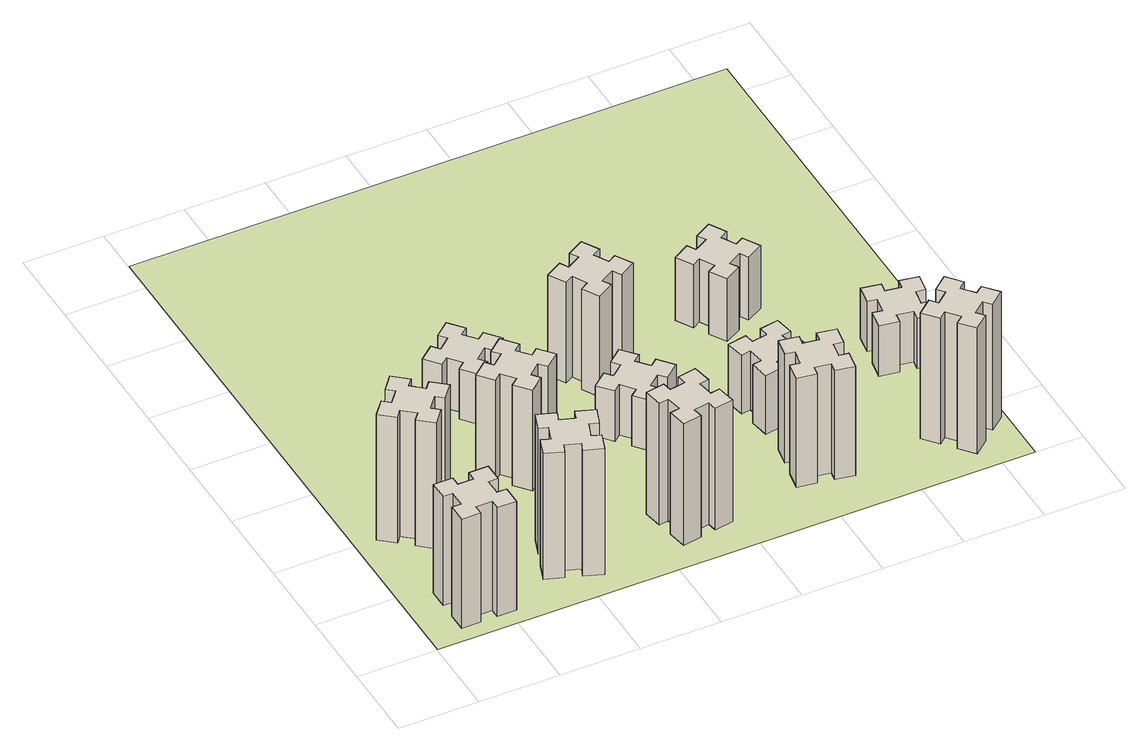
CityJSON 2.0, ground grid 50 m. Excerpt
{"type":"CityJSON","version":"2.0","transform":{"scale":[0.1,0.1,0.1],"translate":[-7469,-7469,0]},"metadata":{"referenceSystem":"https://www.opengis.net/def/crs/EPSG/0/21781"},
"CityObjects":{
"building1":{"type":"Building","attributes":{"class":"1000","function":"1000","usage":"1000","yearOfConstruction":2016,"roofType":"1000","measuredHeight":78,"storeysAboveGround":30,"storeysBelowGround":0},"geometry":[{"type":"Solid","lod":"1","boundaries":[[[[0,1,2,3,4,5,6,7,8,9,10,11,12,13,14,15,16,17,18,19]],[[17,16,20,21]],[[16,15,22,20]],[[15,14,23,22]],[[14,13,24,23]],[[13,12,25,24]],[[12,11,26,25]],[[11,10,27,26]],[[10,9,28,27]],[[9,8,29,28]],[[8,7,30,29]],[[7,6,31,30]],[[6,5,32,31]],[[5,4,33,32]],[[4,3,34,33]],[[3,2,35,34]],[[2,1,36,35]],[[1,0,37,36]],[[0,19,38,37]],[[19,18,39,38]],[[18,17,21,39]],[[24,25,26,27,28,29,30,31,32,33,34,35,36,37,38,39,21,20,22,23]]]]}]},
"building2":{"type":"Building","attributes":{"class":"1000","function":"1000","usage":"1000","yearOfConstruction":2016,"roofType":"1000","measuredHeight":90,"storeysAboveGround":30,"storeysBelowGround":0},"geometry":[{"type":"Solid","lod":"1","boundaries":[[[[40,41,42,43,44,45,46,47,48,49,50,51,52,53,54,55,56,57,58,59]],[[57,56,60,61]],[[56,55,62,60]],[[55,54,63,62]],[[54,53,64,63]],[[53,52,65,64]],[[52,51,66,65]],[[51,50,67,66]],[[50,49,68,67]],[[49,48,69,68]],[[48,47,70,69]],[[47,46,71,70]],[[46,45,72,71]],[[45,44,73,72]],[[44,43,74,73]],[[43,42,75,74]],[[42,41,76,75]],[[41,40,77,76]],[[40,59,78,77]],[[59,58,79,78]],[[58,57,61,79]],[[64,65,66,67,68,69,70,71,72,73,74,75,76,77,78,79,61,60,62,63]]]]}]},
"building3":{"type":"Building","attributes":{"class":"1000","function":"1000","usage":"1000","yearOfConstruction":2016,"roofType":"1000","measuredHeight":90,"storeysAboveGround":30,"storeysBelowGround":0},"geometry":[{"type":"Solid","lod":"1","boundaries":[[[[80,81,82,83,84,85,86,87,88,89,90,91,92,93,94,95,96,97,98,99]],[[97,96,100,101]],[[96,95,102,100]],[[95,94,103,102]],[[94,93,104,103]],[[93,92,105,104]],[[92,91,106,105]],[[91,90,107,106]],[[90,89,108,107]],[[89,88,109,108]],[[88,87,110,109]],[[87,86,111,110]],[[86,85,112,111]],[[85,84,113,112]],[[84,83,114,113]],[[83,82,115,114]],[[82,81,116,115]],[[81,80,117,116]],[[80,99,118,117]],[[99,98,119,118]],[[98,97,101,119]],[[104,105,106,107,108,109,110,111,112,113,114,115,116,117,118,119,101,100,102,103]]]]}]},
"building4":{"type":"Building","attributes":{"class":"1000","function":"1000","usage":"1000","yearOfConstruction":2016,"roofType":"1000","measuredHeight":72,"storeysAboveGround":30,"storeysBelowGround":0},"geometry":[{"type":"Solid","lod":"1","boundaries":[[[[120,121,122,123,124,125,126,127,128,129,130,131,132,133,134,135,136,137,138,139]],[[137,136,140,141]],[[136,135,142,140]],[[135,134,143,142]],[[134,133,144,143]],[[133,132,145,144]],[[132,131,146,145]],[[131,130,147,146]],[[130,129,148,147]],[[129,128,149,148]],[[128,127,150,149]],[[127,126,151,150]],[[126,125,152,151]],[[125,124,153,152]],[[124,123,154,153]],[[123,122,155,154]],[[122,121,156,155]],[[121,120,157,156]],[[120,139,158,157]],[[139,138,159,158]],[[138,137,141,159]],[[144,145,146,147,148,149,150,151,152,153,154,155,156,157,158,159,141,140,142,143]]]]}]},
"building5":{"type":"Building","attributes":{"class":"1000","function":"1000","usage":"1000","yearOfConstruction":2016,"roofType":"1000","measuredHeight":36,"storeysAboveGround":30,"storeysBelowGround":0},"geometry":[{"type":"Solid","lod":"1","boundaries":[[[[160,161,162,163,164,165,166,167,168,169,170,171,172,173,174,175,176,177,178,179]],[[177,176,180,181]],[[176,175,182,180]],[[175,174,183,182]],[[174,173,184,183]],[[173,172,185,184]],[[172,171,186,185]],[[171,170,187,186]],[[170,169,188,187]],[[169,168,189,188]],[[168,167,190,189]],[[167,166,191,190]],[[166,165,192,191]],[[165,164,193,192]],[[164,163,194,193]],[[163,162,195,194]],[[162,161,196,195]],[[161,160,197,196]],[[160,179,198,197]],[[179,178,199,198]],[[178,177,181,199]],[[184,185,186,187,188,189,190,191,192,193,194,195,196,197,198,199,181,180,182,183]]]]}]},
"building6":{"type":"Building","attributes":{"class":"1000","function":"1000","usage":"1000","yearOfConstruction":2016,"roofType":"1000","measuredHeight":87,"storeysAboveGround":30,"storeysBelowGround":0},"geometry":[{"type":"Solid","lod":"1","boundaries":[[[[200,201,202,203,204,205,206,207,208,209,210,211,212,213,214,215,216,217,218,219]],[[217,216,220,221]],[[216,215,222,220]],[[215,214,223,222]],[[214,213,224,223]],[[213,212,225,224]],[[212,211,226,225]],[[211,210,227,226]],[[210,209,228,227]],[[209,208,229,228]],[[208,207,230,229]],[[207,206,231,230]],[[206,205,232,231]],[[205,204,233,232]],[[204,203,234,233]],[[203,202,235,234]],[[202,201,236,235]],[[201,200,237,236]],[[200,219,238,237]],[[219,218,239,238]],[[218,217,221,239]],[[224,225,226,227,228,229,230,231,232,233,234,235,236,237,238,239,221,220,222,223]]]]}]},
"building7":{"type":"Building","attributes":{"class":"1000","function":"1000","usage":"1000","yearOfConstruction":2016,"roofType":"1000","measuredHeight":36,"storeysAboveGround":30,"storeysBelowGround":0},"geometry":[{"type":"Solid","lod":"1","boundaries":[[[[240,241,242,243,244,245,246,247,248,249,250,251,252,253,254,255,256,257,258,259]],[[257,256,260,261]],[[256,255,262,260]],[[255,254,263,262]],[[254,253,264,263]],[[253,252,265,264]],[[252,251,266,265]],[[251,250,267,266]],[[250,249,268,267]],[[249,248,269,268]],[[248,247,270,269]],[[247,246,271,270]],[[246,245,272,271]],[[245,244,273,272]],[[244,243,274,273]],[[243,242,275,274]],[[242,241,276,275]],[[241,240,277,276]],[[240,259,278,277]],[[259,258,279,278]],[[258,257,261,279]],[[264,265,266,267,268,269,270,271,272,273,274,275,276,277,278,279,261,260,262,263]]]]}]},
"building8":{"type":"Building","attributes":{"class":"1000","function":"1000","usage":"1000","yearOfConstruction":2016,"roofType":"1000","measuredHeight":72,"storeysAboveGround":30,"storeysBelowGround":0},"geometry":[{"type":"Solid","lod":"1","boundaries":[[[[280,281,282,283,284,285,286,287,288,289,290,291,292,293,294,295,296,297,298,299]],[[297,296,300,301]],[[296,295,302,300]],[[295,294,303,302]],[[294,293,304,303]],[[293,292,305,304]],[[292,291,306,305]],[[291,290,307,306]],[[290,289,308,307]],[[289,288,309,308]],[[288,287,310,309]],[[287,286,311,310]],[[286,285,312,311]],[[285,284,313,312]],[[284,283,314,313]],[[283,282,315,314]],[[282,281,316,315]],[[281,280,317,316]],[[280,299,318,317]],[[299,298,319,318]],[[298,297,301,319]],[[304,305,306,307,308,309,310,311,312,313,314,315,316,317,318,319,301,300,302,303]]]]}]},
"building9":{"type":"Building","attributes":{"class":"1000","function":"1000","usage":"1000","yearOfConstruction":2016,"roofType":"1000","measuredHeight":78,"storeysAboveGround":30,"storeysBelowGround":0},"geometry":[{"type":"Solid","lod":"1","boundaries":[[[[320,321,322,323,324,325,326,327,328,329,330,331,332,333,334,335,336,337,338,339]],[[337,336,340,341]],[[336,335,342,340]],[[335,334,343,342]],[[334,333,344,343]],[[333,332,345,344]],[[332,331,346,345]],[[331,330,347,346]],[[330,329,348,347]],[[329,328,349,348]],[[328,327,350,349]],[[327,326,351,350]],[[326,325,352,351]],[[325,324,353,352]],[[324,323,354,353]],[[323,322,355,354]],[[322,321,356,355]],[[321,320,357,356]],[[320,339,358,357]],[[339,338,359,358]],[[338,337,341,359]],[[344,345,346,347,348,349,350,351,352,353,354,355,356,357,358,359,341,340,342,343]]]]}]},
"building10":{"type":"Building","attributes":{"class":"1000","function":"1000","usage":"1000","yearOfConstruction":2016,"roofType":"1000","measuredHeight":42,"storeysAboveGround":30,"storeysBelowGround":0},"geometry":[{"type":"Solid","lod":"1","boundaries":[[[[360,361,362,363,364,365,366,367,368,369,370,371,372,373,374,375,376,377,378,379]],[[377,376,380,381]],[[376,375,382,380]],[[375,374,383,382]],[[374,373,384,383]],[[373,372,385,384]],[[372,371,386,385]],[[371,370,387,386]],[[370,369,388,387]],[[369,368,389,388]],[[368,367,390,389]],[[367,366,391,390]],[[366,365,392,391]],[[365,364,393,392]],[[364,363,394,393]],[[363,362,395,394]],[[362,361,396,395]],[[361,360,397,396]],[[360,379,398,397]],[[379,378,399,398]],[[378,377,381,399]],[[384,385,386,387,388,389,390,391,392,393,394,395,396,397,398,399,381,380,382,383]]]]}]},
"building11":{"type":"Building","attributes":{"class":"1000","function":"1000","usage":"1000","yearOfConstruction":2016,"roofType":"1000","measuredHeight":45,"storeysAboveGround":30,"storeysBelowGround":0},"geometry":[{"type":"Solid","lod":"1","boundaries":[[[[400,401,402,403,404,405,406,407,408,409,410,411,412,413,414,415,416,417,418,419]],[[417,416,420,421]],[[416,415,422,420]],[[415,414,423,422]],[[414,413,424,423]],[[413,412,425,424]],[[412,411,426,425]],[[411,410,427,426]],[[410,409,428,427]],[[409,408,429,428]],[[408,407,430,429]],[[407,406,431,430]],[[406,405,432,431]],[[405,404,433,432]],[[404,403,434,433]],[[403,402,435,434]],[[402,401,436,435]],[[401,400,437,436]],[[400,419,438,437]],[[419,418,439,438]],[[418,417,421,439]],[[424,425,426,427,428,429,430,431,432,433,434,435,436,437,438,439,421,420,422,423]]]]}]},
"building12":{"type":"Building","attributes":{"class":"1000","function":"1000","usage":"1000","yearOfConstruction":2016,"roofType":"1000","measuredHeight":90,"storeysAboveGround":30,"storeysBelowGround":0},"geometry":[{"type":"Solid","lod":"1","boundaries":[[[[440,441,442,443,444,445,446,447,448,449,450,451,452,453,454,455,456,457,458,459]],[[457,456,460,461]],[[456,455,462,460]],[[455,454,463,462]],[[454,453,464,463]],[[453,452,465,464]],[[452,451,466,465]],[[451,450,467,466]],[[450,449,468,467]],[[449,448,469,468]],[[448,447,470,469]],[[447,446,471,470]],[[446,445,472,471]],[[445,444,473,472]],[[444,443,474,473]],[[443,442,475,474]],[[442,441,476,475]],[[441,440,477,476]],[[440,459,478,477]],[[459,458,479,478]],[[458,457,461,479]],[[464,465,466,467,468,469,470,471,472,473,474,475,476,477,478,479,461,460,462,463]]]]}]},
"building13":{"type":"Building","attributes":{"class":"1000","function":"1000","usage":"1000","yearOfConstruction":2016,"roofType":"1000","measuredHeight":36,"storeysAboveGround":30,"storeysBelowGround":0},"geometry":[{"type":"Solid","lod":"1","boundaries":[[[[480,481,482,483,484,485,486,487,488,489,490,491,492,493,494,495,496,497,498,499]],[[497,496,500,501]],[[496,495,502,500]],[[495,494,503,502]],[[494,493,504,503]],[[493,492,505,504]],[[492,491,506,505]],[[491,490,507,506]],[[490,489,508,507]],[[489,488,509,508]],[[488,487,510,509]],[[487,486,511,510]],[[486,485,512,511]],[[485,484,513,512]],[[484,483,514,513]],[[483,482,515,514]],[[482,481,516,515]],[[481,480,517,516]],[[480,499,518,517]],[[499,498,519,518]],[[498,497,501,519]],[[504,505,506,507,508,509,510,511,512,513,514,515,516,517,518,519,501,500,502,503]]]]}]},
"landuse1":{"type":"LandUse","attributes":{"name":"plot1","function":"1010"},"geometry":[{"type":"MultiSurface","lod":"1","boundaries":[[[520,521,522,523]]]}]}
},
"vertices":[
[265,325,0],[265,225,0],[205,225,0],[205,105,0],[325,105,0],[325,165,0],[425,165,0],[425,105,0],[545,105,0],[545,225,0],[485,225,0],[485,325,0],[545,325,0],[545,445,0],[425,445,0],[425,385,0],[325,385,0],[325,445,0],[205,445,0],[205,325,0],[325,385,780],[325,445,780],[425,385,780],[425,445,780],[545,445,780],[545,325,780],[485,325,780],[485,225,780],[545,225,780],[545,105,780],[425,105,780],[425,165,780],[325,165,780],[325,105,780],[205,105,780],[205,225,780],[265,225,780],[265,325,780],[205,325,780],[205,445,780],
[484,1067,0],[408,1132,0],[446,1178,0],[354,1255,0],[277,1163,0],[323,1124,0],[259,1048,0],[213,1086,0],[136,994,0],[228,917,0],[266,963,0],[343,899,0],[304,853,0],[396,776,0],[473,868,0],[427,906,0],[492,983,0],[538,944,0],[615,1036,0],[523,1113,0],[492,983,900],[538,944,900],[427,906,900],[473,868,900],[396,776,900],[304,853,900],[343,899,900],[266,963,900],[228,917,900],[136,994,900],[213,1086,900],[259,1048,900],[323,1124,900],[277,1163,900],[354,1255,900],[446,1178,900],[408,1132,900],[484,1067,900],[523,1113,900],[615,1036,900],
[929,460,0],[895,366,0],[839,387,0],[797,274,0],[910,233,0],[931,289,0],[1025,255,0],[1004,199,0],[1117,157,0],[1158,270,0],[1102,291,0],[1136,385,0],[1192,364,0],[1233,477,0],[1120,518,0],[1100,462,0],[1006,496,0],[1027,552,0],[914,593,0],[873,480,0],[1006,496,900],[1027,552,900],[1100,462,900],[1120,518,900],[1233,477,900],[1192,364,900],[1136,385,900],[1102,291,900],[1158,270,900],[1117,157,900],[1004,199,900],[1025,255,900],[931,289,900],[910,233,900],[797,274,900],[839,387,900],[895,366,900],[929,460,900],[873,480,900],[914,593,900],
[1083,1332,0],[1006,1267,0],[968,1313,0],[876,1236,0],[953,1144,0],[999,1183,0],[1063,1106,0],[1017,1068,0],[1094,976,0],[1186,1053,0],[1148,1099,0],[1224,1163,0],[1263,1117,0],[1355,1194,0],[1278,1286,0],[1232,1248,0],[1167,1324,0],[1213,1363,0],[1136,1455,0],[1044,1378,0],[1167,1324,720],[1213,1363,720],[1232,1248,720],[1278,1286,720],[1355,1194,720],[1263,1117,720],[1224,1163,720],[1148,1099,720],[1186,1053,720],[1094,976,720],[1017,1068,720],[1063,1106,720],[999,1183,720],[953,1144,720],[876,1236,720],[968,1313,720],[1006,1267,720],[1083,1332,720],[1044,1378,720],[1136,1455,720],
[1232,1888,0],[1167,1964,0],[1213,2003,0],[1136,2095,0],[1044,2018,0],[1083,1972,0],[1006,1907,0],[968,1953,0],[876,1876,0],[953,1784,0],[999,1823,0],[1063,1746,0],[1017,1708,0],[1094,1616,0],[1186,1693,0],[1148,1739,0],[1224,1803,0],[1263,1757,0],[1355,1834,0],[1278,1926,0],[1224,1803,360],[1263,1757,360],[1148,1739,360],[1186,1693,360],[1094,1616,360],[1017,1708,360],[1063,1746,360],[999,1823,360],[953,1784,360],[876,1876,360],[968,1953,360],[1006,1907,360],[1083,1972,360],[1044,2018,360],[1136,2095,360],[1213,2003,360],[1167,1964,360],[1232,1888,360],[1278,1926,360],[1355,1834,360],
[1785,492,0],[1687,475,0],[1677,534,0],[1558,513,0],[1579,395,0],[1638,405,0],[1656,307,0],[1597,297,0],[1617,178,0],[1736,199,0],[1725,258,0],[1824,276,0],[1834,217,0],[1952,237,0],[1931,356,0],[1872,345,0],[1855,444,0],[1914,454,0],[1893,572,0],[1775,551,0],[1855,444,870],[1914,454,870],[1872,345,870],[1931,356,870],[1952,237,870],[1834,217,870],[1824,276,870],[1725,258,870],[1736,199,870],[1617,178,870],[1597,297,870],[1656,307,870],[1638,405,870],[1579,395,870],[1558,513,870],[1677,534,870],[1687,475,870],[1785,492,870],[1775,551,870],[1893,572,870],
[1823,1332,0],[1746,1267,0],[1708,1313,0],[1616,1236,0],[1693,1144,0],[1739,1183,0],[1803,1106,0],[1757,1068,0],[1834,976,0],[1926,1053,0],[1888,1099,0],[1964,1163,0],[2003,1117,0],[2095,1194,0],[2018,1286,0],[1972,1248,0],[1907,1324,0],[1953,1363,0],[1876,1455,0],[1784,1378,0],[1907,1324,360],[1953,1363,360],[1972,1248,360],[2018,1286,360],[2095,1194,360],[2003,1117,360],[1964,1163,360],[1888,1099,360],[1926,1053,360],[1834,976,360],[1757,1068,360],[1803,1106,360],[1739,1183,360],[1693,1144,360],[1616,1236,360],[1708,1313,360],[1746,1267,360],[1823,1332,360],[1784,1378,360],[1876,1455,360],
[1976,1767,0],[1926,1854,0],[1978,1884,0],[1918,1988,0],[1814,1928,0],[1844,1876,0],[1757,1826,0],[1727,1878,0],[1623,1818,0],[1683,1714,0],[1735,1744,0],[1785,1657,0],[1733,1627,0],[1793,1523,0],[1897,1583,0],[1867,1635,0],[1954,1685,0],[1984,1633,0],[2088,1693,0],[2028,1797,0],[1954,1685,720],[1984,1633,720],[1867,1635,720],[1897,1583,720],[1793,1523,720],[1733,1627,720],[1785,1657,720],[1735,1744,720],[1683,1714,720],[1623,1818,720],[1727,1878,720],[1757,1826,720],[1844,1876,720],[1814,1928,720],[1918,1988,720],[1978,1884,720],[1926,1854,720],[1976,1767,720],[2028,1797,720],[2088,1693,720],
[2496,544,0],[2478,445,0],[2419,456,0],[2398,337,0],[2517,317,0],[2527,376,0],[2625,358,0],[2615,299,0],[2733,278,0],[2754,397,0],[2695,407,0],[2712,505,0],[2771,495,0],[2792,613,0],[2674,634,0],[2664,575,0],[2565,592,0],[2576,651,0],[2457,672,0],[2437,554,0],[2565,592,780],[2576,651,780],[2664,575,780],[2674,634,780],[2792,613,780],[2771,495,780],[2712,505,780],[2695,407,780],[2754,397,780],[2733,278,780],[2615,299,780],[2625,358,780],[2527,376,780],[2517,317,780],[2398,337,780],[2419,456,780],[2478,445,780],[2496,544,780],[2437,554,780],[2457,672,780],
[2625,1132,0],[2527,1115,0],[2517,1174,0],[2398,1153,0],[2419,1035,0],[2478,1045,0],[2496,947,0],[2437,937,0],[2457,818,0],[2576,839,0],[2565,898,0],[2664,916,0],[2674,857,0],[2792,877,0],[2771,996,0],[2712,985,0],[2695,1084,0],[2754,1094,0],[2733,1212,0],[2615,1191,0],[2695,1084,420],[2754,1094,420],[2712,985,420],[2771,996,420],[2792,877,420],[2674,857,420],[2664,916,420],[2565,898,420],[2576,839,420],[2457,818,420],[2437,937,420],[2496,947,420],[2478,1045,420],[2419,1035,420],[2398,1153,420],[2517,1174,420],[2527,1115,420],[2625,1132,420],[2615,1191,420],[2733,1212,420],
[2575,1844,0],[2625,1757,0],[2573,1727,0],[2633,1623,0],[2737,1683,0],[2707,1735,0],[2794,1785,0],[2824,1733,0],[2928,1793,0],[2868,1897,0],[2816,1867,0],[2766,1954,0],[2818,1984,0],[2758,2088,0],[2654,2028,0],[2684,1976,0],[2597,1926,0],[2567,1978,0],[2463,1918,0],[2523,1814,0],[2597,1926,450],[2567,1978,450],[2684,1976,450],[2654,2028,450],[2758,2088,450],[2818,1984,450],[2766,1954,450],[2816,1867,450],[2868,1897,450],[2928,1793,450],[2824,1733,450],[2794,1785,450],[2707,1735,450],[2737,1683,450],[2633,1623,450],[2573,1727,450],[2625,1757,450],[2575,1844,450],[2523,1814,450],[2463,1918,450],
[3468,259,0],[3544,323,0],[3583,277,0],[3675,354,0],[3598,446,0],[3552,408,0],[3487,484,0],[3533,523,0],[3456,615,0],[3364,538,0],[3403,492,0],[3326,427,0],[3288,473,0],[3196,396,0],[3273,304,0],[3319,343,0],[3383,266,0],[3337,228,0],[3414,136,0],[3506,213,0],[3383,266,900],[3337,228,900],[3319,343,900],[3273,304,900],[3196,396,900],[3288,473,900],[3326,427,900],[3403,492,900],[3364,538,900],[3456,615,900],[3533,523,900],[3487,484,900],[3552,408,900],[3598,446,900],[3675,354,900],[3583,277,900],[3544,323,900],[3468,259,900],[3506,213,900],[3414,136,900],
[3367,1016,0],[3465,998,0],[3455,939,0],[3573,918,0],[3594,1037,0],[3535,1047,0],[3552,1145,0],[3611,1135,0],[3632,1253,0],[3514,1274,0],[3504,1215,0],[3405,1232,0],[3416,1291,0],[3297,1312,0],[3277,1194,0],[3336,1184,0],[3318,1085,0],[3259,1096,0],[3238,977,0],[3357,957,0],[3318,1085,360],[3259,1096,360],[3336,1184,360],[3277,1194,360],[3297,1312,360],[3416,1291,360],[3405,1232,360],[3504,1215,360],[3514,1274,360],[3632,1253,360],[3611,1135,360],[3552,1145,360],[3535,1047,360],[3594,1037,360],[3573,918,360],[3455,939,360],[3465,998,360],[3367,1016,360],[3357,957,360],[3238,977,360],
[5,3705,0],[3705,3705,0],[3705,5,0],[5,5,0]
]}
